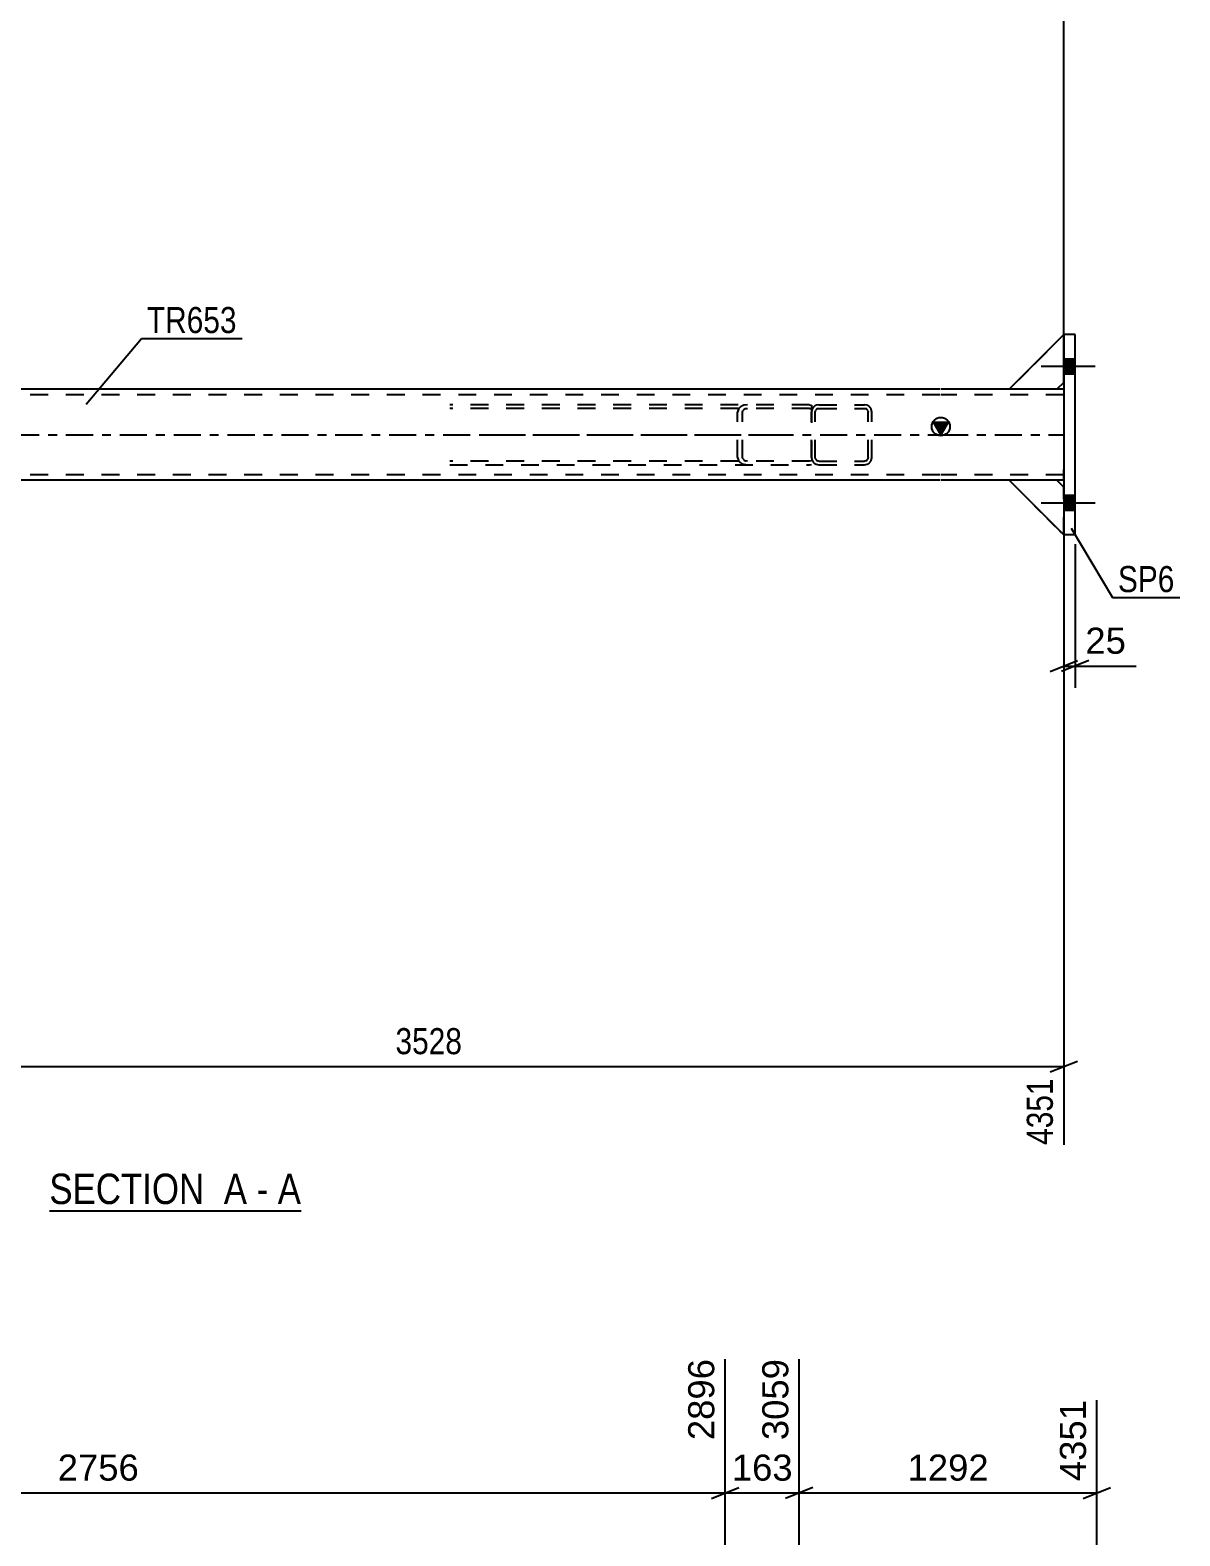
# Model space of a CAD drawing. Header units: millimetres. Extents: x 0 to 1189, y 0 to 841.
# Drawn here: x 233.9 to 360.2, y 543.2 to 708.6 of the extents above; entities that cross this region are included whole.
import ezdxf

# ---------------------------------------------------------------- set-up
doc = ezdxf.new("R2010")
doc.units = ezdxf.units.MM
doc.linetypes.add('DXK_LINE_DOT2', pattern=[3.9198, 1.9599, -1.9599])
doc.linetypes.add('DXK_LINE_DOT3', pattern=[5.9187, 2.979, -0.9799, 0.9799, -0.9799])
doc.styles.add('Arial', font='arial.ttf', dxfattribs={"height": 0.2})
doc.styles.add('Arial Narrow', font='ARIALN.TTF', dxfattribs={"height": 0.2})

# ---------------------------------------------------------------- blocks, each defined once
blk = doc.blocks.new('Unknown-348435271-16 - 3873')
at = {"color": 6, "linetype": 'Continuous'}
blk.add_line((236, 578.88), (263.65, 578.88), dxfattribs=at)
at = {"color": 0, "linetype": 'Continuous'}
for points in [[(254.11, 579.63), (254.11, 583.13), (236, 583.13), (236, 579.63)], [(257.72, 579.63), (257.72, 583.13), (255.16, 583.13), (255.16, 579.63)], [(260.04, 579.63), (260.04, 583.13), (258.77, 583.13), (258.77, 579.63)], [(263.65, 579.63), (263.65, 583.13), (261.09, 583.13), (261.09, 579.63)]]:
    blk.add_wipeout(points, dxfattribs=at)
at = {"color": 7, "linetype": 'Continuous', "style": 'Arial Narrow'}
for s, p in [('SECTION ', (236, 579.63)), ('A', (255.16, 579.63)), ('A', (261.09, 579.63)), ('-', (258.77, 579.63))]:
    blk.add_text(s, height=3.34, dxfattribs=at).set_placement(p)
blk = doc.blocks.new('Part-348435271-3899 - 3873')
at = {"color": 7, "linetype": 'DXK_LINE_DOT2'}
for p, q in [((346.7, 659.12), (341.45, 659.12)), ((341.45, 659.12), (347.45, 653.12)), ((347.45, 658.37), (346.7, 659.12)), ((347.45, 653.12), (347.45, 658.37))]:
    blk.add_line(p, q, dxfattribs=at)
at = {"color": 7, "linetype": 'DXK_LINE_DOT3'}
for p, q in [((347.45, 659.12), (341.45, 659.12)), ((341.45, 659.12), (347.45, 653.12))]:
    blk.add_line(p, q, dxfattribs=at)
blk = doc.blocks.new('Bolt-348435271-3906 - 3873')
at = {"linetype": 'Continuous'}
for points in [[(347.45, 672.44), (347.45, 670.79), (348.7, 670.79), (348.7, 672.44)], [(347.45, 672.44), (347.45, 670.79), (348.7, 670.79), (348.7, 672.44)], [(347.45, 657.44), (347.45, 655.79), (348.7, 655.79), (348.7, 657.44)], [(347.45, 657.44), (347.45, 655.79), (348.7, 655.79), (348.7, 657.44)]]:
    blk.add_hatch(color=1, dxfattribs=at).paths.add_polyline_path(points)
at = {"color": 1, "linetype": 'Continuous'}
for p, q in [((350.9, 671.62), (344.95, 671.62)), ((350.9, 671.62), (344.95, 671.62)), ((348.7, 672.44), (347.45, 672.44)), ((348.7, 672.44), (347.45, 672.44)), ((348.7, 670.79), (347.45, 670.79)), ((348.7, 670.79), (347.45, 670.79)), ((350.9, 656.62), (344.95, 656.62)), ((350.9, 656.62), (344.95, 656.62)), ((348.7, 657.44), (347.45, 657.44)), ((348.7, 657.44), (347.45, 657.44)), ((348.7, 655.79), (347.45, 655.79)), ((348.7, 655.79), (347.45, 655.79))]:
    blk.add_line(p, q, dxfattribs=at)
blk = doc.blocks.new('Part-348435271-3914 - 3873')
at = {"linetype": 'Continuous'}
blk.add_hatch(color=2, dxfattribs=at).paths.add_polyline_path([(333.94, 664.12), (333.14, 665.52), (334.74, 665.52)])
at = {"color": 2, "linetype": 'Continuous'}
for p, q in [((166.8, 669.12), (166.8, 667.92)), ((188.53, 669.12), (174.3, 669.12)), ((333.85, 669.12), (196.57, 669.12)), ((341.45, 669.12), (333.95, 669.12)), ((347.45, 669.12), (346.7, 669.12)), ((166.8, 660.32), (166.8, 667.92)), ((347.45, 667.92), (347.45, 660.32)), ((333.94, 664.12), (333.14, 665.52)), ((333.14, 665.52), (334.74, 665.52)), ((334.74, 665.52), (333.94, 664.12)), ((166.8, 659.12), (166.8, 660.32)), ((207.92, 659.12), (174.3, 659.12)), ((333.85, 659.12), (216.28, 659.12)), ((341.45, 659.12), (333.95, 659.12)), ((347.45, 659.12), (346.7, 659.12))]:
    blk.add_line(p, q, dxfattribs=at)
at = {"color": 7, "linetype": 'DXK_LINE_DOT2'}
for p, q in [((166.8, 669.12), (166.8, 668.77)), ((174.3, 669.12), (166.8, 669.12)), ((333.85, 668.52), (166.8, 668.52)), ((196.57, 669.12), (188.53, 669.12)), ((347.45, 668.52), (333.95, 668.52)), ((346.7, 669.12), (341.45, 669.12)), ((347.45, 669.12), (347.45, 667.92)), ((347.45, 669.12), (347.45, 668.77)), ((166.8, 660.32), (166.8, 659.21)), ((347.45, 659.12), (347.45, 660.32)), ((333.85, 659.72), (166.8, 659.72)), ((174.3, 659.12), (166.8, 659.12)), ((216.28, 659.12), (207.92, 659.12)), ((347.45, 659.72), (333.95, 659.72)), ((346.7, 659.12), (341.45, 659.12))]:
    blk.add_line(p, q, dxfattribs=at)
at = {"color": 7, "linetype": 'DXK_LINE_DOT3'}
for p, q in [((166.8, 664.12), (333.85, 664.12)), ((333.95, 664.12), (347.45, 664.12))]:
    blk.add_line(p, q, dxfattribs=at)
at = {"color": 2, "linetype": 'Continuous'}
blk.add_circle((333.94, 665.02), 1, dxfattribs=at)
blk = doc.blocks.new('Part-348435271-3979 - 3873')
at = {"color": 2, "linetype": 'Continuous'}
for p, q in [((348.7, 675.12), (347.45, 675.12)), ((347.45, 675.12), (347.45, 653.12)), ((348.7, 653.12), (348.7, 675.12)), ((348.7, 653.12), (347.45, 653.12))]:
    blk.add_line(p, q, dxfattribs=at)
at = {"color": 7, "linetype": 'DXK_LINE_DOT3'}
blk.add_line((348.07, 664.12), (348.07, 664.12), dxfattribs=at)
blk = doc.blocks.new('Part-348435271-3924 - 3873')
at = {"color": 7, "linetype": 'DXK_LINE_DOT2'}
for p, q in [((341.45, 669.12), (347.45, 675.12)), ((347.45, 675.12), (347.45, 669.87)), ((347.45, 669.87), (346.7, 669.12)), ((346.7, 669.12), (341.45, 669.12))]:
    blk.add_line(p, q, dxfattribs=at)
at = {"color": 7, "linetype": 'DXK_LINE_DOT3'}
for p, q in [((341.45, 669.12), (347.45, 675.12)), ((347.45, 669.12), (341.45, 669.12))]:
    blk.add_line(p, q, dxfattribs=at)
blk = doc.blocks.new('Part-348435271-3929 - 3873')
at = {"color": 2, "linetype": 'Continuous'}
for p, q in [((341.45, 669.12), (347.45, 675.12)), ((347.45, 669.87), (346.7, 669.12)), ((346.7, 669.12), (341.45, 669.12))]:
    blk.add_line(p, q, dxfattribs=at)
at = {"color": 7, "linetype": 'DXK_LINE_DOT3'}
for p, q in [((341.45, 669.12), (347.45, 675.12)), ((347.45, 669.12), (341.45, 669.12))]:
    blk.add_line(p, q, dxfattribs=at)
at = {"color": 7, "linetype": 'DXK_LINE_DOT2'}
blk.add_line((347.45, 669.87), (347.45, 675.12), dxfattribs=at)
blk = doc.blocks.new('Part-348435271-3930 - 3873')
at = {"color": 7, "linetype": 'DXK_LINE_DOT2'}
for p, q in [((341.45, 669.12), (347.45, 675.12)), ((347.45, 675.12), (347.45, 669.87)), ((347.45, 669.87), (346.7, 669.12)), ((346.7, 669.12), (341.45, 669.12))]:
    blk.add_line(p, q, dxfattribs=at)
at = {"color": 7, "linetype": 'DXK_LINE_DOT3'}
for p, q in [((341.45, 669.12), (347.45, 675.12)), ((347.45, 669.12), (341.45, 669.12))]:
    blk.add_line(p, q, dxfattribs=at)
blk = doc.blocks.new('Part-348435271-3931 - 3873')
at = {"color": 7, "linetype": 'DXK_LINE_DOT2'}
for p, q in [((346.7, 659.12), (341.45, 659.12)), ((341.45, 659.12), (347.45, 653.12)), ((347.45, 658.37), (346.7, 659.12)), ((347.45, 653.12), (347.45, 658.37))]:
    blk.add_line(p, q, dxfattribs=at)
at = {"color": 7, "linetype": 'DXK_LINE_DOT3'}
for p, q in [((347.45, 659.12), (341.45, 659.12)), ((341.45, 659.12), (347.45, 653.12))]:
    blk.add_line(p, q, dxfattribs=at)
blk = doc.blocks.new('Part-348435271-3936 - 3873')
at = {"color": 2, "linetype": 'Continuous'}
for p, q in [((346.7, 659.12), (341.45, 659.12)), ((341.45, 659.12), (347.45, 653.12)), ((347.45, 658.37), (346.7, 659.12))]:
    blk.add_line(p, q, dxfattribs=at)
at = {"color": 7, "linetype": 'DXK_LINE_DOT3'}
for p, q in [((347.45, 659.12), (341.45, 659.12)), ((341.45, 659.12), (347.45, 653.12))]:
    blk.add_line(p, q, dxfattribs=at)
at = {"color": 7, "linetype": 'DXK_LINE_DOT2'}
blk.add_line((347.45, 658.37), (347.45, 653.12), dxfattribs=at)
blk = doc.blocks.new('Part-348435271-3939 - 3873')
at = {"color": 7, "linetype": 'DXK_LINE_DOT2'}
for p, q in [((319.52, 667.42), (279.98, 667.42)), ((319.52, 667.02), (279.98, 667.02)), ((311.7, 666.93), (311.62, 666.62)), ((311.62, 661.62), (311.62, 666.62)), ((312.16, 666.62), (312.2, 666.77)), ((312.16, 661.62), (312.16, 666.62)), ((312.71, 667.42), (312.29, 667.36)), ((312.5, 666.99), (312.71, 667.02)), ((319.52, 667.42), (319.75, 667.39)), ((319.52, 667.02), (319.73, 666.99)), ((319.73, 666.99), (319.75, 666.98)), ((319.75, 667.39), (319.75, 660.85)), ((311.62, 661.62), (311.7, 661.31)), ((312.2, 661.47), (312.16, 661.62)), ((319.52, 661.22), (279.98, 661.22)), ((279.98, 660.82), (319.52, 660.82)), ((312.29, 660.88), (312.71, 660.82)), ((312.71, 661.22), (312.5, 661.25)), ((319.73, 661.25), (319.52, 661.22)), ((319.52, 660.82), (319.75, 660.85)), ((319.75, 661.26), (319.73, 661.25))]:
    blk.add_line(p, q, dxfattribs=at)
at = {"color": 7, "linetype": 'DXK_LINE_DOT3'}
blk.add_line((283.38, 664.12), (316.11, 664.12), dxfattribs=at)
at = {"color": 7, "linetype": 'DXK_LINE_DOT2'}
for centre, radius, start, end in [((312.54, 666.4), 0.995, 104.7218, 147.8493), ((312.63, 666.51), 0.498, 104.7218, 147.8493), ((312.54, 661.84), 0.995, 212.1507, 255.2782), ((312.63, 661.73), 0.498, 212.1507, 255.2782)]:
    blk.add_arc(centre, radius, start, end, dxfattribs=at)
blk = doc.blocks.new('Part-348435271-3967 - 3873')
at = {"color": 7, "linetype": 'DXK_LINE_DOT2'}
for p, q in [((319.81, 666.93), (319.75, 666.62)), ((319.75, 661.62), (319.75, 666.62)), ((320.15, 666.62), (320.18, 666.77)), ((320.15, 661.62), (320.15, 666.62)), ((320.55, 667.42), (320.24, 667.36)), ((320.4, 666.99), (320.55, 667.02)), ((320.55, 667.42), (325.55, 667.42)), ((320.55, 667.02), (325.55, 667.02)), ((325.85, 667.36), (325.55, 667.42)), ((325.55, 667.02), (325.7, 666.99)), ((325.92, 666.77), (325.95, 666.62)), ((325.95, 661.62), (325.95, 666.62)), ((326.35, 666.62), (326.29, 666.93)), ((326.35, 661.62), (326.35, 666.62)), ((319.75, 661.62), (319.81, 661.31)), ((320.18, 661.47), (320.15, 661.62)), ((325.95, 661.62), (325.92, 661.47)), ((326.29, 661.31), (326.35, 661.62)), ((320.24, 660.88), (320.55, 660.82)), ((320.55, 661.22), (320.4, 661.25)), ((320.55, 661.22), (325.55, 661.22)), ((320.55, 660.82), (325.55, 660.82)), ((325.7, 661.25), (325.55, 661.22)), ((325.55, 660.82), (325.85, 660.88))]:
    blk.add_line(p, q, dxfattribs=at)
at = {"color": 7, "linetype": 'DXK_LINE_DOT3'}
blk.add_line((323.05, 664.12), (323.05, 664.12), dxfattribs=at)
at = {"color": 7, "linetype": 'DXK_LINE_DOT2'}
for centre, radius, start, end in [((320.55, 666.62), 0.8, 112.5, 157.5), ((320.55, 666.62), 0.4, 112.5, 157.5), ((325.55, 666.62), 0.4, 22.5, 67.5), ((325.55, 666.62), 0.8, 22.5, 67.5), ((320.55, 661.62), 0.8, 202.5, 247.5), ((320.55, 661.62), 0.4, 202.5, 247.5), ((325.55, 661.62), 0.4, 292.5, 337.5), ((325.55, 661.62), 0.8, 292.5, 337.5)]:
    blk.add_arc(centre, radius, start, end, dxfattribs=at)
blk = doc.blocks.new('StraightDimension-348435271-11105 - 1689')
at = {"color": 7, "linetype": 'Continuous'}
for p, q in [((318.39, 470.42), (318.39, 562.6)), ((351.09, 485.42), (351.09, 558.1)), ((319.89, 548.5), (316.89, 547.3)), ((318.39, 547.9), (351.09, 547.9)), ((349.59, 547.3), (352.59, 548.5))]:
    blk.add_line(p, q, dxfattribs=at)
at = {"color": 0, "linetype": 'Continuous'}
blk.add_wipeout([(350.49, 558.7), (346.29, 558.7), (346.29, 548.6), (350.49, 548.6)], dxfattribs=at)
at = {"color": 0}
blk.add_wipeout([(339.78, 548.65), (339.78, 552.85), (329.69, 552.85), (329.69, 548.65)], dxfattribs=at)
at = {"color": 3, "linetype": 'Continuous', "style": 'Arial'}
blk.add_text('4351', height=2.865, rotation=90.0002, dxfattribs=at).set_placement((349.89, 549.2))
at = {"color": 3, "style": 'Arial'}
blk.add_text('1292', height=2.865, dxfattribs=at).set_placement((330.29, 549.25))
blk = doc.blocks.new('StraightDimension-348435271-11106 - 1689')
at = {"color": 7, "linetype": 'Continuous'}
for p, q in [((310.25, 470.42), (310.25, 562.6)), ((318.39, 470.42), (318.39, 562.6)), ((308.75, 547.3), (311.75, 548.5)), ((310.25, 547.9), (318.39, 547.9)), ((319.89, 548.5), (316.89, 547.3))]:
    blk.add_line(p, q, dxfattribs=at)
at = {"color": 0}
blk.add_wipeout([(318.26, 548.65), (318.26, 552.85), (310.38, 552.85), (310.38, 548.65)], dxfattribs=at)
at = {"color": 3, "style": 'Arial'}
blk.add_text('163', height=2.865, dxfattribs=at).set_placement((310.98, 549.25))
at = {"color": 0, "linetype": 'Continuous'}
blk.add_wipeout([(317.79, 563.2), (313.59, 563.2), (313.59, 553.1), (317.79, 553.1)], dxfattribs=at)
at = {"color": 3, "linetype": 'Continuous', "style": 'Arial'}
blk.add_text('3059', height=2.865, rotation=90.0002, dxfattribs=at).set_placement((317.19, 553.7))
blk = doc.blocks.new('StraightDimension-348435271-11107 - 1689')
at = {"color": 7, "linetype": 'Continuous'}
for p, q in [((310.25, 470.42), (310.25, 562.6)), ((172.47, 470.42), (172.47, 560.37)), ((173.97, 548.5), (170.97, 547.3)), ((172.47, 547.9), (310.25, 547.9)), ((308.75, 547.3), (311.75, 548.5))]:
    blk.add_line(p, q, dxfattribs=at)
at = {"color": 0, "linetype": 'Continuous'}
blk.add_wipeout([(309.65, 563.2), (305.45, 563.2), (305.45, 553.1), (309.65, 553.1)], dxfattribs=at)
at = {"color": 0}
blk.add_wipeout([(246.41, 548.65), (246.41, 552.85), (236.32, 552.85), (236.32, 548.65)], dxfattribs=at)
at = {"color": 3, "linetype": 'Continuous', "style": 'Arial'}
blk.add_text('2896', height=2.865, rotation=90.0002, dxfattribs=at).set_placement((309.05, 553.7))
at = {"color": 3, "style": 'Arial'}
blk.add_text('2756', height=2.865, dxfattribs=at).set_placement((236.92, 549.25))
blk = doc.blocks.new('StraightDimension-348435271-11551 - 3873')
at = {"color": 7, "linetype": 'Continuous'}
for p, q in [((207.92, 657.54), (207.92, 587.96)), ((347.45, 658.12), (347.45, 586.13)), ((209.42, 595.34), (206.42, 594.14)), ((207.92, 594.74), (347.45, 594.74)), ((345.95, 594.14), (348.95, 595.34))]:
    blk.add_line(p, q, dxfattribs=at)
at = {"color": 0}
blk.add_wipeout([(281.94, 595.49), (281.94, 599.69), (273.43, 599.69), (273.43, 595.49)], dxfattribs=at)
at = {"color": 0, "linetype": 'Continuous'}
blk.add_wipeout([(346.85, 594.04), (342.65, 594.04), (342.65, 585.53), (346.85, 585.53)], dxfattribs=at)
at = {"color": 3, "style": 'Arial Narrow'}
blk.add_text('3528', height=2.863, dxfattribs=at).set_placement((274.03, 596.09))
at = {"color": 3, "linetype": 'Continuous', "style": 'Arial Narrow'}
blk.add_text('4351', height=2.863, rotation=90.0002, dxfattribs=at).set_placement((346.25, 586.13))
blk = doc.blocks.new('StraightDimension-348435271-11591 - 3873')
at = {"color": 7, "linetype": 'Continuous'}
for p, q in [((347.45, 652.12), (347.45, 636.32)), ((348.7, 652.12), (348.7, 636.32)), ((345.95, 638.12), (348.95, 639.32)), ((350.2, 639.32), (347.2, 638.12)), ((347.45, 638.72), (348.7, 638.72))]:
    blk.add_line(p, q, dxfattribs=at)
at = {"color": 0}
blk.add_wipeout([(354.87, 639.47), (354.87, 643.67), (349.22, 643.67), (349.22, 639.47)], dxfattribs=at)
at = {"color": 7, "linetype": 'Continuous'}
blk.add_line((348.7, 638.72), (355.4, 638.72), dxfattribs=at)
blk.add_line((348.7, 638.72), (355.4, 638.72), dxfattribs=at)
at = {"color": 3, "style": 'Arial'}
blk.add_text('25', height=2.865, dxfattribs=at).set_placement((349.82, 640.07))
blk = doc.blocks.new('StraightDimension-348435271-11686 - 3873')
at = {"color": 7, "linetype": 'Continuous'}
for p, q in [((188.53, 670.7), (188.53, 784.92)), ((347.45, 670.12), (347.45, 784.92)), ((190.03, 782.67), (187.03, 781.47)), ((345.95, 781.47), (348.95, 782.67)), ((188.53, 782.07), (347.45, 782.07))]:
    blk.add_line(p, q, dxfattribs=at)
at = {"color": 0}
blk.add_wipeout([(273.04, 782.82), (273.04, 787.02), (262.94, 787.02), (262.94, 782.82)], dxfattribs=at)
at = {"color": 3, "style": 'Arial'}
blk.add_text('3916', height=2.865, dxfattribs=at).set_placement((263.54, 783.42))
blk = doc.blocks.new('Mark-348435271-3910 - 3873')
at = {"color": 0}
blk.add_wipeout([(256.59, 675.29), (256.59, 678.29), (246.72, 678.29), (246.72, 675.29)], dxfattribs=at)
blk.add_wipeout([(256.59, 675.29), (256.59, 678.29), (246.72, 678.29), (246.72, 675.29)], dxfattribs=at)
at = {"color": 30, "linetype": 'Continuous'}
for p, q in [((240.06, 667.49), (246.12, 674.69)), ((246.12, 674.69), (257.19, 674.69))]:
    blk.add_line(p, q, dxfattribs=at)
at = {"color": 3, "style": 'Arial Narrow'}
blk.add_text('TR653', height=2.863, dxfattribs=at).set_placement((246.72, 675.29))
blk = doc.blocks.new('Mark-348435271-3975 - 3873')
at = {"color": 0}
blk.add_wipeout([(359.61, 646.84), (359.61, 649.84), (353.4, 649.84), (353.4, 646.84)], dxfattribs=at)
blk.add_wipeout([(359.61, 646.84), (359.61, 649.84), (353.4, 649.84), (353.4, 646.84)], dxfattribs=at)
at = {"color": 30, "linetype": 'Continuous'}
for p, q in [((348.26, 653.88), (352.8, 646.24)), ((352.8, 646.24), (360.21, 646.24))]:
    blk.add_line(p, q, dxfattribs=at)
at = {"color": 3, "style": 'Arial Narrow'}
blk.add_text('SP6', height=2.863, dxfattribs=at).set_placement((353.4, 646.84))

msp = doc.modelspace()

# ---------------------------------------------------------------- block references
for name in ['Part-348435271-3924 - 3873', 'Part-348435271-3929 - 3873', 'Part-348435271-3930 - 3873', 'Part-348435271-3979 - 3873', 'Bolt-348435271-3906 - 3873', 'Part-348435271-3914 - 3873', 'Part-348435271-3939 - 3873', 'Part-348435271-3967 - 3873', 'Part-348435271-3899 - 3873', 'Part-348435271-3931 - 3873', 'Part-348435271-3936 - 3873', 'Unknown-348435271-16 - 3873', 'StraightDimension-348435271-11105 - 1689']:
    msp.add_blockref(name, (0, 0))

# ---------------------------------------------------------------- next in the draw order: block references
for name in ['StraightDimension-348435271-11686 - 3873', 'StraightDimension-348435271-11551 - 3873', 'StraightDimension-348435271-11106 - 1689']:
    msp.add_blockref(name, (0, 0))

# ---------------------------------------------------------------- next in the draw order: block references
for name in ['Mark-348435271-3910 - 3873', 'StraightDimension-348435271-11591 - 3873', 'StraightDimension-348435271-11107 - 1689']:
    msp.add_blockref(name, (0, 0))

# ---------------------------------------------------------------- next in the draw order: block references
msp.add_blockref('Mark-348435271-3975 - 3873', (0, 0))

doc.saveas('drawing.dxf')
